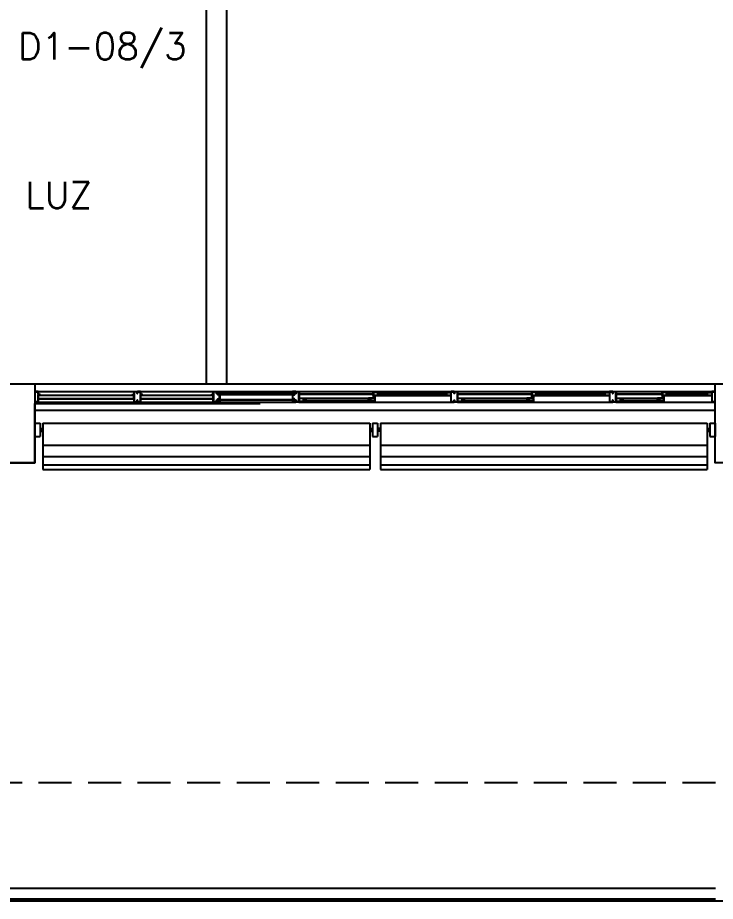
# Model space of a CAD drawing. Header units: millimetres. Extents: x 1887 to 2405, y 1100 to 1335.
# Drawn here: x 2137.48 to 2142.76, y 1161.68 to 1168.37 of the extents above; entities that cross this region are included whole.
import ezdxf

# ---------------------------------------------------------------- set-up
doc = ezdxf.new("R2010")
doc.units = ezdxf.units.MM
doc.linetypes.add('HIDDEN', pattern=[0.375, 0.25, -0.125])
for name, color, linetype in [('AR- ALV1', 235, 'Continuous'), ('AR-ALV', 2, 'Continuous'), ('AR-BRISES', 1, 'Continuous'), ('AR-CORRIMAO-V1', 2, 'Continuous'), ('AR-ESQ', 1, 'Continuous'), ('AR-ESTC', 3, 'Continuous'), ('AR-PEITORIL', 1, 'Continuous'), ('AR-PISO-V1', 1, 'Continuous'), ('AR-PROJ', 1, 'HIDDEN'), ('BR-LINHAS', 1, 'Continuous'), ('BR-MONTANTE', 242, 'Continuous'), ('BR-PAINEL', 1, 'Continuous'), ('BR-SUPORTE', 1, 'Continuous'), ('DT-ESQ-BAGUETE-C', 2, 'Continuous'), ('DT-ESQ-BAGUETE-V', 1, 'Continuous'), ('DT-ESQ-CHAPA DOBRADA-V', 1, 'Continuous'), ('DT-ESQ-MARCO-V', 1, 'Continuous'), ('DT-ESQ-PERFIL CADEIRA-C', 2, 'Continuous'), ('DT-ESQ-PERFIL CADEIRA-V', 1, 'Continuous'), ('DT-ESQ-PERFIL U SIMPLES-C', 2, 'Continuous'), ('DT-ESQ-PERFIL U-C', 2, 'Continuous'), ('DT-ESQ-PERFIL U-V', 1, 'Continuous'), ('DT-ESQ-VENEZIANA-C', 2, 'Continuous'), ('DT-ESQ-VENEZIANA-V', 2, 'Continuous'), ('DT-ESQ-VIDRO-C', 2, 'Continuous'), ('DT-ESQ-VIDRO-V', 2, 'Continuous'), ('ENDEREÇO', 2, 'Continuous'), ('TEXTO', 2, 'Continuous')]:
    doc.layers.add(name, color=color, linetype=linetype)
doc.styles.add('UNB-100', font='simplex.shx', dxfattribs={"height": 0.2})
doc.styles.add('UNB1-100', font='simplex.shx', dxfattribs={"height": 0.2})

# ---------------------------------------------------------------- blocks, each defined once
blk = doc.blocks.new('EF45-P')
at = {"layer": 'DT-ESQ-BAGUETE-C', "ltscale": 0.1}
for points in [[(2.61, -0.08), (2.5965, -0.08), (2.5965, -0.0785), (2.6095, -0.0785, 0.414214), (2.61, -0.078), (2.61, -0.067, 0.414214), (2.6095, -0.0665), (2.5965, -0.0665), (2.5965, -0.065), (2.61, -0.065, -0.414214), (2.6115, -0.0665), (2.6115, -0.0785, -0.414214)], [(3.1015, -0.08), (3.115, -0.08), (3.115, -0.0785), (3.102, -0.0785, -0.414214), (3.1015, -0.078), (3.1015, -0.067, -0.414214), (3.102, -0.0665), (3.115, -0.0665), (3.115, -0.065), (3.1015, -0.065, 0.414214), (3.1, -0.0665), (3.1, -0.0785, 0.414214)], [(3.81, -0.08), (3.7965, -0.08), (3.7965, -0.0785), (3.8095, -0.0785, 0.414214), (3.81, -0.078), (3.81, -0.067, 0.414214), (3.8095, -0.0665), (3.7965, -0.0665), (3.7965, -0.065), (3.81, -0.065, -0.414214), (3.8115, -0.0665), (3.8115, -0.0785, -0.414214)], [(4.3015, -0.08), (4.315, -0.08), (4.315, -0.0785), (4.302, -0.0785, -0.414214), (4.3015, -0.078), (4.3015, -0.067, -0.414214), (4.302, -0.0665), (4.315, -0.0665), (4.315, -0.065), (4.3015, -0.065, 0.414214), (4.3, -0.0665), (4.3, -0.0785, 0.414214)], [(4.7975, -0.08), (4.784, -0.08), (4.784, -0.0785), (4.797, -0.0785, 0.414214), (4.7975, -0.078), (4.7975, -0.067, 0.414214), (4.797, -0.0665), (4.784, -0.0665), (4.784, -0.065), (4.7975, -0.065, -0.414214), (4.799, -0.0665), (4.799, -0.0785, -0.414214)], [(5.0765, -0.08), (5.09, -0.08), (5.09, -0.0785), (5.077, -0.0785, -0.414214), (5.0765, -0.078), (5.0765, -0.067, -0.414214), (5.077, -0.0665), (5.09, -0.0665), (5.09, -0.065), (5.0765, -0.065, 0.414214), (5.075, -0.0665), (5.075, -0.0785, 0.414214)], [(2.0485, -0.125), (2.035, -0.125), (2.035, -0.1235), (2.048, -0.1235, 0.414214), (2.0485, -0.123), (2.0485, -0.112, 0.414214), (2.048, -0.1115), (2.035, -0.1115), (2.035, -0.11), (2.0485, -0.11, -0.414214), (2.05, -0.1115), (2.05, -0.1235, -0.414214)], [(2.5265, -0.125), (2.54, -0.125), (2.54, -0.1235), (2.527, -0.1235, -0.414214), (2.5265, -0.123), (2.5265, -0.112, -0.414214), (2.527, -0.1115), (2.54, -0.1115), (2.54, -0.11), (2.5265, -0.11, 0.414214), (2.525, -0.1115), (2.525, -0.1235, 0.414214)], [(3.2485, -0.125), (3.235, -0.125), (3.235, -0.1235), (3.248, -0.1235, 0.414214), (3.2485, -0.123), (3.2485, -0.112, 0.414214), (3.248, -0.1115), (3.235, -0.1115), (3.235, -0.11), (3.2485, -0.11, -0.414214), (3.25, -0.1115), (3.25, -0.1235, -0.414214)], [(3.7265, -0.125), (3.74, -0.125), (3.74, -0.1235), (3.727, -0.1235, -0.414214), (3.7265, -0.123), (3.7265, -0.112, -0.414214), (3.727, -0.1115), (3.74, -0.1115), (3.74, -0.11), (3.7265, -0.11, 0.414214), (3.725, -0.1115), (3.725, -0.1235, 0.414214)], [(4.4485, -0.125), (4.435, -0.125), (4.435, -0.1235), (4.448, -0.1235, 0.414214), (4.4485, -0.123), (4.4485, -0.112, 0.414214), (4.448, -0.1115), (4.435, -0.1115), (4.435, -0.11), (4.4485, -0.11, -0.414214), (4.45, -0.1115), (4.45, -0.1235, -0.414214)], [(4.714, -0.125), (4.7275, -0.125), (4.7275, -0.1235), (4.7145, -0.1235, -0.414214), (4.714, -0.123), (4.714, -0.112, -0.414214), (4.7145, -0.1115), (4.7275, -0.1115), (4.7275, -0.11), (4.714, -0.11, 0.414214), (4.7125, -0.1115), (4.7125, -0.1235, 0.414214)]]:
    blk.add_lwpolyline(points, format="xyb", close=True, dxfattribs=at)
at = {"layer": 'DT-ESQ-BAGUETE-V', "ltscale": 0.1}
for p, q in [((2.61, -0.065), (3.1015, -0.065)), ((3.81, -0.065), (4.3015, -0.065)), ((4.7975, -0.065), (5.0765, -0.065)), ((2.0485, -0.11), (2.5265, -0.11)), ((3.2485, -0.11), (3.7265, -0.11)), ((4.4485, -0.11), (4.714, -0.11))]:
    blk.add_line(p, q, dxfattribs=at)
at = {"layer": 'DT-ESQ-CHAPA DOBRADA-V', "ltscale": 0.1}
for p, q in [((2, -0.077), (2.5615, -0.077)), ((2, -0.08), (2.5615, -0.08)), ((3.2, -0.077), (3.7615, -0.077)), ((3.2, -0.08), (3.7615, -0.08)), ((4.4, -0.077), (4.749, -0.077)), ((4.4, -0.08), (4.749, -0.08))]:
    blk.add_line(p, q, dxfattribs=at)
at = {"layer": 'DT-ESQ-MARCO-V', "ltscale": 0.1}
for p, q in [((0.0235, -0.06), (0.7515, -0.06)), ((0.7985, -0.06), (1.3515, -0.06)), ((1.3985, -0.06), (1.9515, -0.06)), ((0.0235, -0.14), (0.7515, -0.14)), ((0.7985, -0.14), (1.3515, -0.14)), ((1.3985, -0.14), (1.9515, -0.14))]:
    blk.add_line(p, q, dxfattribs=at)
at = {"layer": 'DT-ESQ-PERFIL CADEIRA-C', "ltscale": 0.1}
for p, q in [((2, -0.1335), (2.0485, -0.1335)), ((2.573, -0.1335), (2.5265, -0.1335)), ((2.5635, -0.0885), (2.61, -0.0885)), ((3.15, -0.0885), (3.1015, -0.0885)), ((3.2, -0.1335), (3.2485, -0.1335)), ((3.773, -0.1335), (3.7265, -0.1335)), ((3.7635, -0.0885), (3.81, -0.0885)), ((4.35, -0.0885), (4.3015, -0.0885)), ((4.4, -0.1335), (4.4485, -0.1335)), ((4.7605, -0.1335), (4.714, -0.1335)), ((4.751, -0.0885), (4.7975, -0.0885)), ((5.125, -0.0885), (5.0765, -0.0885))]:
    blk.add_line(p, q, dxfattribs=at)
for points in [[(2.61, -0.087, -1), (2.61, -0.09), (2.5635, -0.09, -0.414214), (2.5615, -0.088), (2.5615, -0.067, -0.414214), (2.5635, -0.065), (2.595, -0.065, -0.414214), (2.5965, -0.0665), (2.5965, -0.087)], [(2.5965, -0.0885, -0.198913), (2.5954, -0.0881, -0.198913), (2.595, -0.087), (2.595, -0.067, 0.414214), (2.5945, -0.0665), (2.5635, -0.0665, 0.414214), (2.563, -0.067), (2.563, -0.088, 0.414214), (2.5635, -0.0885)], [(3.1015, -0.09), (3.15, -0.09), (3.15, -0.0885), (3.115, -0.0885, 0.198912), (3.1161, -0.0881, 0.198913), (3.1165, -0.087), (3.1165, -0.067, -0.414214), (3.117, -0.0665), (3.15, -0.0665), (3.15, -0.065), (3.1165, -0.065, 0.414214), (3.115, -0.0665), (3.115, -0.0785), (3.115, -0.08), (3.115, -0.087), (3.1015, -0.087, 1)], [(3.81, -0.087, -1), (3.81, -0.09), (3.7635, -0.09, -0.414214), (3.7615, -0.088), (3.7615, -0.067, -0.414214), (3.7635, -0.065), (3.795, -0.065, -0.414214), (3.7965, -0.0665), (3.7965, -0.087)], [(3.7965, -0.0885, -0.198913), (3.7954, -0.0881, -0.198913), (3.795, -0.087), (3.795, -0.067, 0.414214), (3.7945, -0.0665), (3.7635, -0.0665, 0.414214), (3.763, -0.067), (3.763, -0.088, 0.414214), (3.7635, -0.0885)], [(4.3015, -0.09), (4.35, -0.09), (4.35, -0.0885), (4.315, -0.0885, 0.198912), (4.3161, -0.0881, 0.198913), (4.3165, -0.087), (4.3165, -0.067, -0.414214), (4.317, -0.0665), (4.35, -0.0665), (4.35, -0.065), (4.3165, -0.065, 0.414214), (4.315, -0.0665), (4.315, -0.0785), (4.315, -0.08), (4.315, -0.087), (4.3015, -0.087, 1)], [(4.7975, -0.087, -1), (4.7975, -0.09), (4.751, -0.09, -0.414214), (4.749, -0.088), (4.749, -0.067, -0.414214), (4.751, -0.065), (4.7825, -0.065, -0.414214), (4.784, -0.0665), (4.784, -0.087)], [(4.784, -0.0885, -0.198913), (4.7829, -0.0881, -0.198913), (4.7825, -0.087), (4.7825, -0.067, 0.414214), (4.782, -0.0665), (4.751, -0.0665, 0.414214), (4.7505, -0.067), (4.7505, -0.088, 0.414214), (4.751, -0.0885)], [(5.0765, -0.09), (5.125, -0.09), (5.125, -0.0885), (5.09, -0.0885, 0.198912), (5.0911, -0.0881, 0.198913), (5.0915, -0.087), (5.0915, -0.067, -0.414214), (5.092, -0.0665), (5.125, -0.0665), (5.125, -0.065), (5.0915, -0.065, 0.414214), (5.09, -0.0665), (5.09, -0.0785), (5.09, -0.08), (5.09, -0.087), (5.0765, -0.087, 1)], [(2.0485, -0.135), (2, -0.135), (2, -0.1335), (2.035, -0.1335, -0.198912), (2.0339, -0.1331, -0.198913), (2.0335, -0.132), (2.0335, -0.112, 0.414214), (2.033, -0.1115), (2, -0.1115), (2, -0.11), (2.0335, -0.11, -0.414214), (2.035, -0.1115), (2.035, -0.1235), (2.035, -0.125), (2.035, -0.132), (2.0485, -0.132, -1)], [(2.5265, -0.132, 1), (2.5265, -0.135), (2.573, -0.135, 0.414214), (2.575, -0.133), (2.575, -0.112, 0.414214), (2.573, -0.11), (2.5415, -0.11, 0.414214), (2.54, -0.1115), (2.54, -0.132)], [(2.54, -0.1335, 0.198913), (2.5411, -0.1331, 0.198913), (2.5415, -0.132), (2.5415, -0.112, -0.414214), (2.542, -0.1115), (2.573, -0.1115, -0.414214), (2.5735, -0.112), (2.5735, -0.133, -0.414214), (2.573, -0.1335)], [(3.2485, -0.135), (3.2, -0.135), (3.2, -0.1335), (3.235, -0.1335, -0.198912), (3.2339, -0.1331, -0.198913), (3.2335, -0.132), (3.2335, -0.112, 0.414214), (3.233, -0.1115), (3.2, -0.1115), (3.2, -0.11), (3.2335, -0.11, -0.414214), (3.235, -0.1115), (3.235, -0.1235), (3.235, -0.125), (3.235, -0.132), (3.2485, -0.132, -1)], [(3.7265, -0.132, 1), (3.7265, -0.135), (3.773, -0.135, 0.414214), (3.775, -0.133), (3.775, -0.112, 0.414214), (3.773, -0.11), (3.7415, -0.11, 0.414214), (3.74, -0.1115), (3.74, -0.132)], [(3.74, -0.1335, 0.198913), (3.7411, -0.1331, 0.198913), (3.7415, -0.132), (3.7415, -0.112, -0.414214), (3.742, -0.1115), (3.773, -0.1115, -0.414214), (3.7735, -0.112), (3.7735, -0.133, -0.414214), (3.773, -0.1335)], [(4.4485, -0.135), (4.4, -0.135), (4.4, -0.1335), (4.435, -0.1335, -0.198912), (4.4339, -0.1331, -0.198913), (4.4335, -0.132), (4.4335, -0.112, 0.414214), (4.433, -0.1115), (4.4, -0.1115), (4.4, -0.11), (4.4335, -0.11, -0.414214), (4.435, -0.1115), (4.435, -0.1235), (4.435, -0.125), (4.435, -0.132), (4.4485, -0.132, -1)], [(4.714, -0.132, 1), (4.714, -0.135), (4.7605, -0.135, 0.414214), (4.7625, -0.133), (4.7625, -0.112, 0.414214), (4.7605, -0.11), (4.729, -0.11, 0.414214), (4.7275, -0.1115), (4.7275, -0.132)], [(4.7275, -0.1335, 0.198913), (4.7286, -0.1331, 0.198913), (4.729, -0.132), (4.729, -0.112, -0.414214), (4.7295, -0.1115), (4.7605, -0.1115, -0.414214), (4.761, -0.112), (4.761, -0.133, -0.414214), (4.7605, -0.1335)]]:
    blk.add_lwpolyline(points, format="xyb", close=True, dxfattribs=at)
at = {"layer": 'DT-ESQ-PERFIL CADEIRA-V', "ltscale": 0.1}
for p, q in [((2.595, -0.09), (3.1015, -0.09)), ((3.795, -0.09), (4.3015, -0.09)), ((4.7825, -0.09), (5.0765, -0.09)), ((2.0485, -0.135), (2.5265, -0.135)), ((3.2485, -0.135), (3.7265, -0.135)), ((4.4485, -0.135), (4.714, -0.135))]:
    blk.add_line(p, q, dxfattribs=at)
at = {"layer": 'DT-ESQ-PERFIL U SIMPLES-C', "ltscale": 0.1}
for points in [[(2.5635, -0.102), (2.5715, -0.102), (2.5715, -0.1005), (2.5635, -0.1005, -0.414214), (2.563, -0.1), (2.563, -0.092, -0.414214), (2.5635, -0.0915), (2.5715, -0.0915), (2.5715, -0.09), (2.5635, -0.09, 0.414214), (2.5615, -0.092), (2.5615, -0.1, 0.414214)], [(2.573, -0.098), (2.565, -0.098), (2.565, -0.0995), (2.573, -0.0995, -0.414214), (2.5735, -0.1), (2.5735, -0.108, -0.414214), (2.573, -0.1085), (2.565, -0.1085), (2.565, -0.11), (2.573, -0.11, 0.414214), (2.575, -0.108), (2.575, -0.1, 0.414214)], [(3.7635, -0.102), (3.7715, -0.102), (3.7715, -0.1005), (3.7635, -0.1005, -0.414214), (3.763, -0.1), (3.763, -0.092, -0.414214), (3.7635, -0.0915), (3.7715, -0.0915), (3.7715, -0.09), (3.7635, -0.09, 0.414214), (3.7615, -0.092), (3.7615, -0.1, 0.414214)], [(3.773, -0.098), (3.765, -0.098), (3.765, -0.0995), (3.773, -0.0995, -0.414214), (3.7735, -0.1), (3.7735, -0.108, -0.414214), (3.773, -0.1085), (3.765, -0.1085), (3.765, -0.11), (3.773, -0.11, 0.414214), (3.775, -0.108), (3.775, -0.1, 0.414214)], [(4.751, -0.102), (4.759, -0.102), (4.759, -0.1005), (4.751, -0.1005, -0.414214), (4.7505, -0.1), (4.7505, -0.092, -0.414214), (4.751, -0.0915), (4.759, -0.0915), (4.759, -0.09), (4.751, -0.09, 0.414214), (4.749, -0.092), (4.749, -0.1, 0.414214)], [(4.7605, -0.098), (4.7525, -0.098), (4.7525, -0.0995), (4.7605, -0.0995, -0.414214), (4.761, -0.1), (4.761, -0.108, -0.414214), (4.7605, -0.1085), (4.7525, -0.1085), (4.7525, -0.11), (4.7605, -0.11, 0.414214), (4.7625, -0.108), (4.7625, -0.1, 0.414214)]]:
    blk.add_lwpolyline(points, format="xyb", close=True, dxfattribs=at)
at = {"layer": 'DT-ESQ-PERFIL U-C', "ltscale": 0.1}
for points in [[(0.025, -0.1234), (0.025, -0.086), (0.0385, -0.086, 1), (0.0385, -0.083), (0.025, -0.083), (0.025, -0.0615, 0.414214), (0.0235, -0.06), (0.0015, -0.06, 0.414214), (0, -0.0615), (0, -0.075), (0.0015, -0.075), (0.0015, -0.0615), (0.0235, -0.0615), (0.0235, -0.083, 0.414214), (0.025, -0.0845, 0.414214), (0.0235, -0.086), (0.0235, -0.1234), (0.0235, -0.1385), (0.0015, -0.1385), (0.0015, -0.125), (0, -0.125), (0, -0.1385, 0.414214), (0.0015, -0.14), (0.0235, -0.14, 0.414214), (0.025, -0.1385)], [(0.75, -0.1234), (0.75, -0.086), (0.7365, -0.086, -1), (0.7365, -0.083), (0.75, -0.083), (0.75, -0.0615, -0.414214), (0.7515, -0.06), (0.7735, -0.06, -0.414214), (0.775, -0.0615), (0.775, -0.075), (0.7735, -0.075), (0.7735, -0.0615), (0.7515, -0.0615), (0.7515, -0.083, -0.414214), (0.75, -0.0845, -0.414214), (0.7515, -0.086), (0.7515, -0.1234), (0.7515, -0.1385), (0.7735, -0.1385), (0.7735, -0.125), (0.775, -0.125), (0.775, -0.1385, -0.414214), (0.7735, -0.14), (0.7515, -0.14, -0.414214), (0.75, -0.1385)], [(0.8, -0.1234), (0.8, -0.086), (0.8135, -0.086, 1), (0.8135, -0.083), (0.8, -0.083), (0.8, -0.0615, 0.414214), (0.7985, -0.06), (0.7765, -0.06, 0.414214), (0.775, -0.0615), (0.775, -0.075), (0.7765, -0.075), (0.7765, -0.0615), (0.7985, -0.0615), (0.7985, -0.083, 0.414214), (0.8, -0.0845, 0.414214), (0.7985, -0.086), (0.7985, -0.1234), (0.7985, -0.1385), (0.7765, -0.1385), (0.7765, -0.125), (0.775, -0.125), (0.775, -0.1385, 0.414214), (0.7765, -0.14), (0.7985, -0.14, 0.414214), (0.8, -0.1385)], [(1.35, -0.1234), (1.35, -0.086), (1.3365, -0.086, -1), (1.3365, -0.083), (1.35, -0.083), (1.35, -0.0615, -0.414214), (1.3515, -0.06), (1.3735, -0.06, -0.414214), (1.375, -0.0615), (1.375, -0.075), (1.3735, -0.075), (1.3735, -0.0615), (1.3515, -0.0615), (1.3515, -0.083, -0.414214), (1.35, -0.0845, -0.414214), (1.3515, -0.086), (1.3515, -0.1234), (1.3515, -0.1385), (1.3735, -0.1385), (1.3735, -0.125), (1.375, -0.125), (1.375, -0.1385, -0.414214), (1.3735, -0.14), (1.3515, -0.14, -0.414214), (1.35, -0.1385)], [(1.4, -0.1285), (1.4, -0.1385, -0.414214), (1.3985, -0.14), (1.3765, -0.14, -0.414214), (1.375, -0.1385), (1.375, -0.125), (1.3765, -0.125), (1.3765, -0.138, 0.414214), (1.377, -0.1385), (1.398, -0.1385, 0.414214), (1.3985, -0.138), (1.3985, -0.1285), (1.3855, -0.1285, -0.414214), (1.384, -0.127), (1.384, -0.117, -0.414214), (1.3855, -0.1155), (1.3985, -0.1155), (1.3985, -0.0845), (1.3855, -0.0845, -0.414214), (1.384, -0.083), (1.384, -0.073, -0.414214), (1.3855, -0.0715), (1.3985, -0.0715), (1.3985, -0.062, 0.414214), (1.398, -0.0615), (1.377, -0.0615, 0.414214), (1.3765, -0.062), (1.3765, -0.075), (1.375, -0.075), (1.375, -0.0615, -0.414214), (1.3765, -0.06), (1.3985, -0.06, -0.414214), (1.4, -0.0615), (1.4, -0.0715, -0.414214), (1.3985, -0.073), (1.3855, -0.073), (1.3855, -0.083), (1.3985, -0.083), (1.3985, -0.083, -0.414214), (1.4, -0.0845), (1.4, -0.1155, -0.414214), (1.3985, -0.117), (1.3985, -0.117), (1.3855, -0.117), (1.3855, -0.127), (1.3985, -0.127, -0.414214)], [(1.95, -0.1285), (1.95, -0.1385, 0.414214), (1.9515, -0.14), (1.9735, -0.14, 0.414214), (1.975, -0.1385), (1.975, -0.125), (1.9735, -0.125), (1.9735, -0.138, -0.414214), (1.973, -0.1385), (1.952, -0.1385, -0.414214), (1.9515, -0.138), (1.9515, -0.1285), (1.9645, -0.1285, 0.414214), (1.966, -0.127), (1.966, -0.117, 0.414214), (1.9645, -0.1155), (1.9515, -0.1155), (1.9515, -0.0845), (1.9645, -0.0845, 0.414214), (1.966, -0.083), (1.966, -0.073, 0.414214), (1.9645, -0.0715), (1.9515, -0.0715), (1.9515, -0.062, -0.414214), (1.952, -0.0615), (1.973, -0.0615, -0.414214), (1.9735, -0.062), (1.9735, -0.075), (1.975, -0.075), (1.975, -0.0615, 0.414214), (1.9735, -0.06), (1.9515, -0.06, 0.414214), (1.95, -0.0615), (1.95, -0.0715, 0.414214), (1.9515, -0.073), (1.9645, -0.073), (1.9645, -0.083), (1.9515, -0.083), (1.9515, -0.083, 0.414214), (1.95, -0.0845), (1.95, -0.1155, 0.414214), (1.9515, -0.117), (1.9515, -0.117), (1.9645, -0.117), (1.9645, -0.127), (1.9515, -0.127, 0.414214)], [(1.975, -0.0615, -0.414214), (1.9765, -0.06), (1.9985, -0.06, -0.414214), (2, -0.0615), (2, -0.1385, -0.414214), (1.9985, -0.14), (1.9765, -0.14, -0.414214), (1.975, -0.1385), (1.975, -0.125), (1.9765, -0.125), (1.9765, -0.138, 0.414214), (1.977, -0.1385), (1.998, -0.1385, 0.414214), (1.9985, -0.138), (1.9985, -0.062, 0.414214), (1.998, -0.0615), (1.977, -0.0615, 0.414214), (1.9765, -0.062), (1.9765, -0.075), (1.975, -0.075)], [(3.175, -0.0615, 0.414214), (3.1735, -0.06), (3.1515, -0.06, 0.414214), (3.15, -0.0615), (3.15, -0.1385, 0.414214), (3.1515, -0.14), (3.1735, -0.14, 0.414214), (3.175, -0.1385), (3.175, -0.125), (3.1735, -0.125), (3.1735, -0.138, -0.414214), (3.173, -0.1385), (3.152, -0.1385, -0.414214), (3.1515, -0.138), (3.1515, -0.062, -0.414214), (3.152, -0.0615), (3.173, -0.0615, -0.414214), (3.1735, -0.062), (3.1735, -0.075), (3.175, -0.075)], [(3.175, -0.0615, -0.414214), (3.1765, -0.06), (3.1985, -0.06, -0.414214), (3.2, -0.0615), (3.2, -0.1385, -0.414214), (3.1985, -0.14), (3.1765, -0.14, -0.414214), (3.175, -0.1385), (3.175, -0.125), (3.1765, -0.125), (3.1765, -0.138, 0.414214), (3.177, -0.1385), (3.198, -0.1385, 0.414214), (3.1985, -0.138), (3.1985, -0.062, 0.414214), (3.198, -0.0615), (3.177, -0.0615, 0.414214), (3.1765, -0.062), (3.1765, -0.075), (3.175, -0.075)], [(4.375, -0.0615, 0.414214), (4.3735, -0.06), (4.3515, -0.06, 0.414214), (4.35, -0.0615), (4.35, -0.1385, 0.414214), (4.3515, -0.14), (4.3735, -0.14, 0.414214), (4.375, -0.1385), (4.375, -0.125), (4.3735, -0.125), (4.3735, -0.138, -0.414214), (4.373, -0.1385), (4.352, -0.1385, -0.414214), (4.3515, -0.138), (4.3515, -0.062, -0.414214), (4.352, -0.0615), (4.373, -0.0615, -0.414214), (4.3735, -0.062), (4.3735, -0.075), (4.375, -0.075)], [(4.375, -0.0615, -0.414214), (4.3765, -0.06), (4.3985, -0.06, -0.414214), (4.4, -0.0615), (4.4, -0.1385, -0.414214), (4.3985, -0.14), (4.3765, -0.14, -0.414214), (4.375, -0.1385), (4.375, -0.125), (4.3765, -0.125), (4.3765, -0.138, 0.414214), (4.377, -0.1385), (4.398, -0.1385, 0.414214), (4.3985, -0.138), (4.3985, -0.062, 0.414214), (4.398, -0.0615), (4.377, -0.0615, 0.414214), (4.3765, -0.062), (4.3765, -0.075), (4.375, -0.075)], [(5.15, -0.0615, 0.414214), (5.1485, -0.06), (5.1265, -0.06, 0.414214), (5.125, -0.0615), (5.125, -0.1385, 0.414214), (5.1265, -0.14), (5.1485, -0.14, 0.414214), (5.15, -0.1385), (5.15, -0.125), (5.1485, -0.125), (5.1485, -0.138, -0.414214), (5.148, -0.1385), (5.127, -0.1385, -0.414214), (5.1265, -0.138), (5.1265, -0.062, -0.414214), (5.127, -0.0615), (5.148, -0.0615, -0.414214), (5.1485, -0.062), (5.1485, -0.075), (5.15, -0.075)], [(0.04, -0.086), (0.0265, -0.086, 0.414214), (0.025, -0.0875), (0.025, -0.1145, 0.414214), (0.0265, -0.116), (0.04, -0.116), (0.04, -0.1145), (0.0265, -0.1145), (0.0265, -0.0875), (0.04, -0.0875)], [(0.735, -0.086), (0.7485, -0.086, -0.414214), (0.75, -0.0875), (0.75, -0.1145, -0.414214), (0.7485, -0.116), (0.735, -0.116), (0.735, -0.1145), (0.7485, -0.1145), (0.7485, -0.0875), (0.735, -0.0875)], [(0.815, -0.086), (0.8015, -0.086, 0.414214), (0.8, -0.0875), (0.8, -0.1145, 0.414214), (0.8015, -0.116), (0.815, -0.116), (0.815, -0.1145), (0.8015, -0.1145), (0.8015, -0.0875), (0.815, -0.0875)], [(1.335, -0.086), (1.3485, -0.086, -0.414214), (1.35, -0.0875), (1.35, -0.1145, -0.414214), (1.3485, -0.116), (1.335, -0.116), (1.335, -0.1145), (1.3485, -0.1145), (1.3485, -0.0875), (1.335, -0.0875)]]:
    blk.add_lwpolyline(points, format="xyb", close=True, dxfattribs=at)
for points in [[(0.025, -0.0845), (0.0385, -0.0845)], [(0.75, -0.0845), (0.7365, -0.0845)], [(0.8, -0.0845), (0.8135, -0.0845)], [(1.35, -0.0845), (1.3365, -0.0845)]]:
    blk.add_lwpolyline(points, dxfattribs=at)
at = {"layer": 'DT-ESQ-PERFIL U-V', "ltscale": 0.1}
for p, q in [((1.9985, -0.06), (3.1515, -0.06)), ((3.1985, -0.06), (4.3515, -0.06)), ((4.3985, -0.06), (5.1265, -0.06)), ((1.9985, -0.14), (3.1515, -0.14)), ((3.1985, -0.14), (4.3515, -0.14)), ((4.3985, -0.14), (5.1265, -0.14))]:
    blk.add_line(p, q, dxfattribs=at)
at = {"layer": 'DT-ESQ-VENEZIANA-C', "ltscale": 0.1}
for p, q in [((0.0265, -0.113), (0.7485, -0.113)), ((0.0265, -0.1145), (0.7485, -0.1145)), ((0.8015, -0.113), (1.3485, -0.113)), ((0.8015, -0.1145), (1.3485, -0.1145))]:
    blk.add_line(p, q, dxfattribs=at)
at = {"layer": 'DT-ESQ-VENEZIANA-V', "ltscale": 0.1}
for p, q in [((0.0265, -0.0875), (0.7485, -0.0875)), ((0.8015, -0.0875), (1.3485, -0.0875))]:
    blk.add_line(p, q, dxfattribs=at)
at = {"layer": 'DT-ESQ-VIDRO-C', "ltscale": 0.1}
for points in [[(1.9625, -0.081), (1.9625, -0.075), (1.3875, -0.075), (1.3875, -0.081)], [(2.038, -0.13), (2.038, -0.127), (2.537, -0.127), (2.537, -0.13)], [(3.1125, -0.085), (3.1125, -0.082), (2.599, -0.082), (2.599, -0.085)], [(3.238, -0.13), (3.238, -0.127), (3.737, -0.127), (3.737, -0.13)], [(4.3125, -0.085), (4.3125, -0.082), (3.799, -0.082), (3.799, -0.085)], [(4.438, -0.13), (4.438, -0.127), (4.7245, -0.127), (4.7245, -0.13)], [(5.0875, -0.085), (5.0875, -0.082), (4.7865, -0.082), (4.7865, -0.085)]]:
    blk.add_lwpolyline(points, close=True, dxfattribs=at)
at = {"layer": 'DT-ESQ-VIDRO-V', "ltscale": 0.1}
blk.add_lwpolyline([(1.9625, -0.119), (1.9625, -0.125), (1.3875, -0.125), (1.3875, -0.119)], close=True, dxfattribs=at)
blk = doc.blocks.new('BR-MODULO1')
at = {"layer": 'BR-LINHAS'}
for p, q in [((0.06, -0.2648), (2.535, -0.2648)), ((2.615, -0.2648), (5.09, -0.2648)), ((0.06, -0.3524), (2.535, -0.3524)), ((2.615, -0.3524), (5.09, -0.3524)), ((0.06, -0.4147), (2.535, -0.4147)), ((2.615, -0.4147), (5.09, -0.4147))]:
    blk.add_line(p, q, dxfattribs=at)
at = {"layer": 'BR-MONTANTE'}
for p, q in [((0, -0.1), (0, -0.2)), ((0, -0.1), (0.04, -0.1)), ((0.04, -0.1), (0.04, -0.2)), ((2.5547, -0.1), (2.5947, -0.1)), ((2.5547, -0.1), (2.5547, -0.2)), ((2.5947, -0.1), (2.5947, -0.2)), ((5.11, -0.1), (5.11, -0.2)), ((5.11, -0.1), (5.15, -0.1)), ((5.15, -0.1), (5.15, -0.2)), ((0, -0.2), (0.04, -0.2)), ((2.5547, -0.2), (2.5947, -0.2)), ((5.11, -0.2), (5.15, -0.2))]:
    blk.add_line(p, q, dxfattribs=at)
at = {"layer": 'BR-PAINEL'}
for p, q in [((0.06, -0.1), (2.535, -0.1)), ((0.06, -0.1), (0.06, -0.45)), ((2.535, -0.1), (2.535, -0.45)), ((2.615, -0.1), (2.615, -0.45)), ((2.615, -0.1), (5.09, -0.1)), ((5.09, -0.1), (5.09, -0.45)), ((0.06, -0.45), (2.535, -0.45)), ((2.615, -0.45), (5.09, -0.45))]:
    blk.add_line(p, q, dxfattribs=at)
at = {"layer": 'BR-SUPORTE'}
for p, q in [((0.04, -0.14), (0.06, -0.14)), ((0.04, -0.16), (0.06, -0.16)), ((0.05, -0.14), (0.05, -0.16)), ((2.5347, -0.14), (2.5547, -0.14)), ((2.5347, -0.16), (2.5547, -0.16)), ((2.5447, -0.14), (2.5447, -0.16)), ((2.6147, -0.14), (2.5947, -0.14)), ((2.6147, -0.16), (2.5947, -0.16)), ((2.6047, -0.14), (2.6047, -0.16)), ((5.09, -0.14), (5.11, -0.14)), ((5.09, -0.16), (5.11, -0.16)), ((5.1, -0.14), (5.1, -0.16))]:
    blk.add_line(p, q, dxfattribs=at)

msp = doc.modelspace()

# ---------------------------------------------------------------- linework, layer by layer
at = {"layer": 'AR- ALV1'}
for p, q in [((2137.6097, 1165.4485), (2139.3148, 1165.4485)), ((2137.6097, 1164.9985), (2137.6097, 1165.4485)), ((2136.7597, 1164.9985), (2137.6097, 1164.9985))]:
    msp.add_line(p, q, dxfattribs=at)
at = {"layer": 'AR-ALV'}
for p, q in [((2139.0597, 1172.9735), (2139.0597, 1165.5985)), ((2138.9097, 1165.5985), (2138.9097, 1168.4485)), ((2138.9097, 1165.5985), (2139.0597, 1165.5985))]:
    msp.add_line(p, q, dxfattribs=at)
at = {"layer": 'AR-CORRIMAO-V1'}
for p, q in [((2130.7622, 1161.7779), (2142.7622, 1161.7779)), ((2130.7622, 1161.6979), (2142.7622, 1161.6979))]:
    msp.add_line(p, q, dxfattribs=at)
at = {"layer": 'AR-ESTC'}
for points in [[(2137.4097, 1165.5985), (2137.6097, 1165.5985), (2137.6097, 1164.9985), (2137.4097, 1164.9985)], [(2142.7597, 1165.5985), (2142.9597, 1165.5985), (2142.9597, 1164.9985), (2142.7597, 1164.9985)]]:
    msp.add_lwpolyline(points, close=True, dxfattribs=at)
at = {"layer": 'AR-PEITORIL'}
for p, q in [((2137.6097, 1165.5985), (2142.7597, 1165.5985)), ((2137.6097, 1165.3985), (2142.7597, 1165.3985))]:
    msp.add_line(p, q, dxfattribs=at)
at = {"layer": 'AR-PISO-V1'}
msp.add_line((2156.8606, 1161.6778), (2129.7622, 1161.6778), dxfattribs=at)
at = {"layer": 'AR-PROJ'}
msp.add_line((2129.7622, 1162.5778), (2157.475, 1162.5778), dxfattribs=at)

# ---------------------------------------------------------------- block references
at = {"layer": 'AR-BRISES'}
msp.add_blockref('BR-MODULO1', (2137.6097, 1165.3985), dxfattribs=at)
at = {"layer": 'AR-ESQ'}
msp.add_blockref('EF45-P', (2137.6097, 1165.5985), dxfattribs=at)

# ---------------------------------------------------------------- texts
at = {"layer": 'ENDEREÇO', "style": 'UNB1-100'}
msp.add_text('D1-08/3', height=0.2, dxfattribs=at).set_placement((2137.4803, 1168.0547))
at = {"layer": 'TEXTO', "style": 'UNB-100'}
msp.add_text('EXPERIM. C/ LUZ', height=0.2, dxfattribs=at).set_placement((2135.6776, 1166.9285))

doc.saveas('drawing.dxf')
